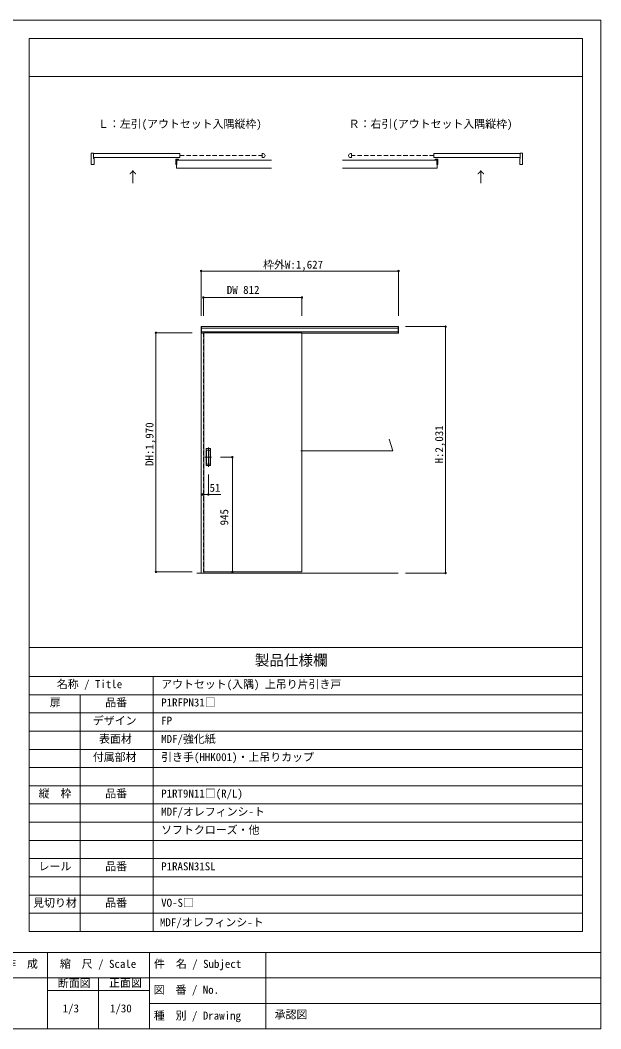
# Model space of a CAD drawing. Units: millimetres on the paper, enlarged 10 times, with parts at other scales. Extents: x -1985 to 2015, y -1370 to 1400.
# Drawn here: x 420 to 2015, y -1370 to 1400 of the extents above; entities that cross this region are included whole.
import ezdxf
from ezdxf.enums import TextEntityAlignment as Align

# ---------------------------------------------------------------- set-up
doc = ezdxf.new("R2010")
doc.units = ezdxf.units.MM
doc.header["$LTSCALE"] = 10
doc.header["$PDMODE"] = 32
doc.header["$PDSIZE"] = 4
doc.linetypes.add('DASHED1', pattern=[1.8, 1.2, -0.6])
doc.layers.add('1-1_0', color=7, linetype='Continuous', lineweight=20)
doc.layers.add('3-0', color=7, linetype='Continuous', lineweight=20)
doc.styles.add('ＭＳ ゴシック', font='')
doc.styles.get('ＭＳ ゴシック').set_extended_font_data('MS Gothic')

msp = doc.modelspace()

# ---------------------------------------------------------------- linework, layer by layer
at = {"layer": '1-1_0'}
for p, q in [((1965, 1350), (445, 1350)), ((445, -322.5), (445, 1350)), ((1965, -1102.5), (1965, 1350)), ((445, 1245), (1965, 1245)), ((445, 1245), (1965, 1245)), ((445, 1245), (1965, 1245)), ((445, 1245), (1965, 1245)), ((445, 1245), (1965, 1245)), ((445, 1245), (1965, 1245)), ((445, -322.5), (445, 1245)), ((445, -322.5), (445, 1245)), ((445, -322.5), (445, 1245)), ((445, -322.5), (445, 1245)), ((445, -322.5), (445, 1245)), ((1965, -322.5), (1965, 1245)), ((1965, -322.5), (1965, 1245)), ((1965, -322.5), (1965, 1245)), ((1965, -322.5), (1965, 1245)), ((1965, -322.5), (1965, 1245)), ((445, -322.5), (1965, -322.5)), ((445, -322.5), (1965, -322.5)), ((445, -322.5), (1965, -322.5)), ((445, -322.5), (1965, -322.5)), ((445, -322.5), (1965, -322.5)), ((445, -322.5), (1965, -322.5)), ((445, -1102.5), (445, -322.5)), ((445, -402.5), (1965, -402.5)), ((785, -1102.5), (785, -402.5)), ((445, -452.5), (1965, -452.5)), ((585, -1102.5), (585, -452.5)), ((445, -502.5), (1965, -502.5)), ((445, -552.5), (1965, -552.5)), ((445, -602.5), (1965, -602.5)), ((445, -652.5), (1965, -652.5)), ((445, -702.5), (1965, -702.5)), ((445, -752.5), (1965, -752.5)), ((445, -802.5), (1965, -802.5)), ((445, -852.5), (1965, -852.5)), ((445, -902.5), (1965, -902.5)), ((445, -952.5), (1965, -952.5)), ((445, -1002.5), (1965, -1002.5)), ((445, -1052.5), (1965, -1052.5)), ((445, -1102.5), (1965, -1102.5)), ((2015, -1160), (-1985, -1160)), ((495, -1160), (495, -1370)), ((775, -1160), (775, -1370)), ((1095, -1160), (1095, -1370)), ((2015, -1230), (-1175, -1230)), ((635, -1230), (635, -1370)), ((775, -1265), (495, -1265)), ((2015, -1300), (775, -1300))]:
    msp.add_line(p, q, dxfattribs=at)
msp.add_lwpolyline([(-1985, -1370), (2015, -1370), (2015, 1400), (-1985, 1400)], dxfattribs=at)
at = {"layer": '3-0'}
for p, q in [((614.84, 1034.98), (621.17, 1034.98)), ((621.17, 1019.98), (621.17, 1034.98)), ((621.17, 1033.48), (858.51, 1033.48)), ((858.51, 1022.48), (858.51, 1033.48)), ((1084.84, 1022.48), (1084.84, 1033.48)), ((1087.34, 1033.48), (1084.84, 1033.48)), ((1327.66, 1033.48), (1330.16, 1033.48)), ((1330.16, 1022.48), (1330.16, 1033.48)), ((1793.83, 1033.48), (1556.49, 1033.48)), ((1556.49, 1022.48), (1556.49, 1033.48)), ((1800.16, 1034.98), (1793.83, 1034.98)), ((1793.83, 1019.98), (1793.83, 1034.98)), ((621.17, 1022.48), (858.51, 1022.48)), ((847.51, 1003.65), (850.51, 1003.65)), ((849.51, 993.98), (849.51, 1015.65)), ((849.51, 1015.65), (1109.93, 1015.65)), ((850.51, 1003.65), (850.51, 1015.65)), ((855.17, 1015.65), (855.17, 1018.65)), ((1087.34, 1022.48), (1084.84, 1022.48)), ((1565.49, 1015.65), (1305.07, 1015.65)), ((1327.66, 1022.48), (1330.16, 1022.48)), ((1793.83, 1022.48), (1556.49, 1022.48)), ((1559.83, 1015.65), (1559.83, 1018.65)), ((1564.49, 1003.65), (1564.49, 1015.65)), ((1567.49, 1003.65), (1564.49, 1003.65)), ((1565.49, 993.98), (1565.49, 1015.65)), ((849.51, 993.98), (1109.93, 993.98)), ((1565.49, 993.98), (1305.07, 993.98)), ((916.91, 558.62), (916.91, -118.38)), ((916.91, 558.62), (1459.25, 558.62)), ((917.91, 558.62), (917.91, 540.29)), ((917.91, 554.29), (1458.25, 554.29)), ((1458.25, 558.62), (1458.25, 540.29)), ((1459.25, 558.62), (1459.25, 540.29)), ((917.91, 544.29), (1458.25, 544.29)), ((923.25, 541.62), (1193.91, 541.62)), ((924.91, 544.29), (924.91, -118.38)), ((1193.91, 540.29), (1459.25, 540.29)), ((1443.85, 217.29), (1433.55, 248.99)), ((1190.58, 217.29), (1443.85, 217.29)), ((1458.25, -118.38), (905.38, -118.38))]:
    msp.add_line(p, q, dxfattribs=at)
at = {"layer": '3-0', "linetype": 'DASHED1'}
for p, q in [((858.51, 1027.98), (1084.84, 1027.98)), ((1556.49, 1027.98), (1330.16, 1027.98)), ((923.25, 541.62), (923.25, -115.05))]:
    msp.add_line(p, q, dxfattribs=at)
at = {"layer": '3-0', "color": 4, "lineweight": 9}
for p, q in [((916.91, 588.39), (916.91, 711.13)), ((916.91, 711.13), (1459.25, 711.13)), ((1459.25, 588.39), (1459.25, 711.13)), ((923.25, 638.39), (923.25, 588.39)), ((1193.91, 638.39), (923.25, 638.39)), ((1193.91, 588.39), (1193.91, 638.39)), ((1478.29, 558.62), (1588.4, 558.62)), ((1588.4, 558.62), (1588.4, -118.38)), ((792.73, 541.62), (892.23, 541.62)), ((792.73, 541.62), (792.73, -115.05)), ((936.91, 226.05), (936.91, 173.78)), ((927.67, 199.95), (945.95, 199.95)), ((1003.2, 199.95), (970.47, 199.95)), ((1003.2, -115.05), (1003.2, 199.95)), ((936.91, 97.36), (936.91, 152.47)), ((919.91, 97.36), (971.5, 97.36)), ((792.73, -115.05), (892.23, -115.05)), ((1478.29, -118.38), (1588.4, -118.38))]:
    msp.add_line(p, q, dxfattribs=at)
at = {"layer": '3-0', "color": 3}
for p, q in [((930.58, 223.29), (943.25, 223.29)), ((930.58, 176.62), (930.58, 223.29)), ((943.25, 223.29), (943.25, 176.62)), ((930.58, 219.29), (943.25, 219.29)), ((932.25, 180.62), (932.25, 219.29)), ((941.58, 219.29), (941.58, 180.62)), ((943.25, 180.62), (930.58, 180.62)), ((943.25, 176.62), (930.58, 176.62))]:
    msp.add_line(p, q, dxfattribs=at)
at = {"layer": '3-0'}
for points in [[(614.84, 1034.98), (614.84, 1003.65), (622.84, 1003.65), (622.84, 1019.98), (621.17, 1019.98)], [(1800.16, 1034.98), (1800.16, 1003.65), (1792.16, 1003.65), (1792.16, 1019.98), (1793.83, 1019.98)], [(847.51, 1003.65), (847.51, 1018.65), (855.17, 1018.65)], [(1567.49, 1003.65), (1567.49, 1018.65), (1559.83, 1018.65)], [(916.91, 558.62), (916.91, 540.29), (923.25, 540.29)], [(1193.91, 541.62), (1193.91, -115.05), (923.25, -115.05)]]:
    msp.add_lwpolyline(points, dxfattribs=at)
for centre, start, end in [((1087.34, 1027.98), 0, 90), ((1087.34, 1027.98), 270, 0), ((1327.66, 1027.98), 90, 180), ((1327.66, 1027.98), 180, 270)]:
    msp.add_arc(centre, 5.5, start, end, dxfattribs=at)
at = {"layer": '3-0', "color": 4}
for p in [(916.91, 711.13), (1459.25, 711.13), (923.25, 638.39), (1193.91, 638.39), (1588.4, 558.62), (792.73, 541.62), (1003.2, 199.95), (919.91, 97.36), (936.91, 97.36), (792.73, -115.05), (1003.2, -115.05), (1588.4, -118.38)]:
    msp.add_point(p, dxfattribs=at)

# ---------------------------------------------------------------- texts
at = {"layer": '1-1_0', "style": 'ＭＳ ゴシック'}
for s, height, p in [('製品仕様欄', 29.33, (1064.4, -381.07)), ('名称 / Title', 21.99, (520.64, -441.06)), ('アウトセット(入隅) 上吊り片引き戸', 21.99, (807.33, -441.36)), ('扉', 21.99, (501.33, -491.36)), ('品番', 21.99, (653.67, -491.36)), ('P1RFPN31□', 21.99, (807.33, -491.36)), ('デザイン', 21.99, (619.67, -541.36)), ('FP', 21.99, (807.33, -541.36)), ('表面材', 21.99, (636.67, -591.36)), ('MDF/強化紙', 21.99, (807.33, -591.36)), ('付属部材', 21.99, (619.67, -641.36)), ('引き手(HHK001)・上吊りカップ', 21.99, (807.33, -641.36)), ('縦\u3000枠', 21.99, (470.86, -741.36)), ('品番', 21.99, (653.67, -741.36)), ('P1RT9N11□(R/L)', 21.99, (807.33, -741.36)), ('MDF/オレフィンシ-ト', 21.99, (807.33, -791.36)), ('ソフトクローズ・他', 21.99, (807.33, -841.36)), ('レール', 21.99, (470.86, -941.36)), ('品番', 21.99, (653.67, -941.36)), ('P1RASN31SL', 21.99, (807.33, -941.36)), ('見切り材', 21.99, (455.67, -1041.36)), ('品番', 21.99, (653.67, -1041.36)), ('VO-S□', 21.99, (807.33, -1041.36)), ('MDF/オレフィンシ-ト', 21.99, (803.99, -1095.07)), ('作\u3000成', 21.99, (378.67, -1209.21)), ('縮\u3000尺 / Scale', 21.99, (529.18, -1209.21)), ('件\u3000名 / Subject', 21.99, (787.61, -1209.24)), ('断面図', 21.99, (523.41, -1262.15)), ('正面図', 21.99, (664.21, -1261.44)), ('図\u3000番 / No.', 21.99, (786.77, -1280.35)), ('1/3', 21.99, (536.67, -1331.45)), ('1/30', 21.99, (666.67, -1331.45)), ('種\u3000別 / Drawing', 21.99, (786.94, -1351.29)), ('承認図', 21.99, (1119.03, -1348.1))]:
    msp.add_text(s, height=height, dxfattribs=at).set_placement(p, align=Align.BOTTOM_LEFT)
at = {"layer": '3-0', "style": 'ＭＳ ゴシック'}
for s, height, p in [('Ｌ：左引(アウトセット入隅縦枠)', 21.99, (633.75, 1097.5)), ('Ｒ：右引(アウトセット入隅縦枠)', 21.99, (1322.5, 1097.5)), ('↑', 29.33, (709.58, 946.31)), ('↑', 29.33, (1665.42, 946.31)), ('枠外W:1,627', 21.99, (1087.29, 711.13)), ('DW 812', 21.99, (987.64, 641.79)), ('51', 21.99, (940.17, 98.28))]:
    msp.add_text(s, height=height, dxfattribs=at).set_placement(p, align=Align.BOTTOM_LEFT)
for s, p in [('DH:1,970', (792.73, 175.79)), ('H:2,031', (1588.4, 182.62)), ('945', (998.2, 12.45))]:
    msp.add_text(s, height=21.99, rotation=90, dxfattribs=at).set_placement(p, align=Align.BOTTOM_LEFT)

doc.saveas('drawing.dxf')
